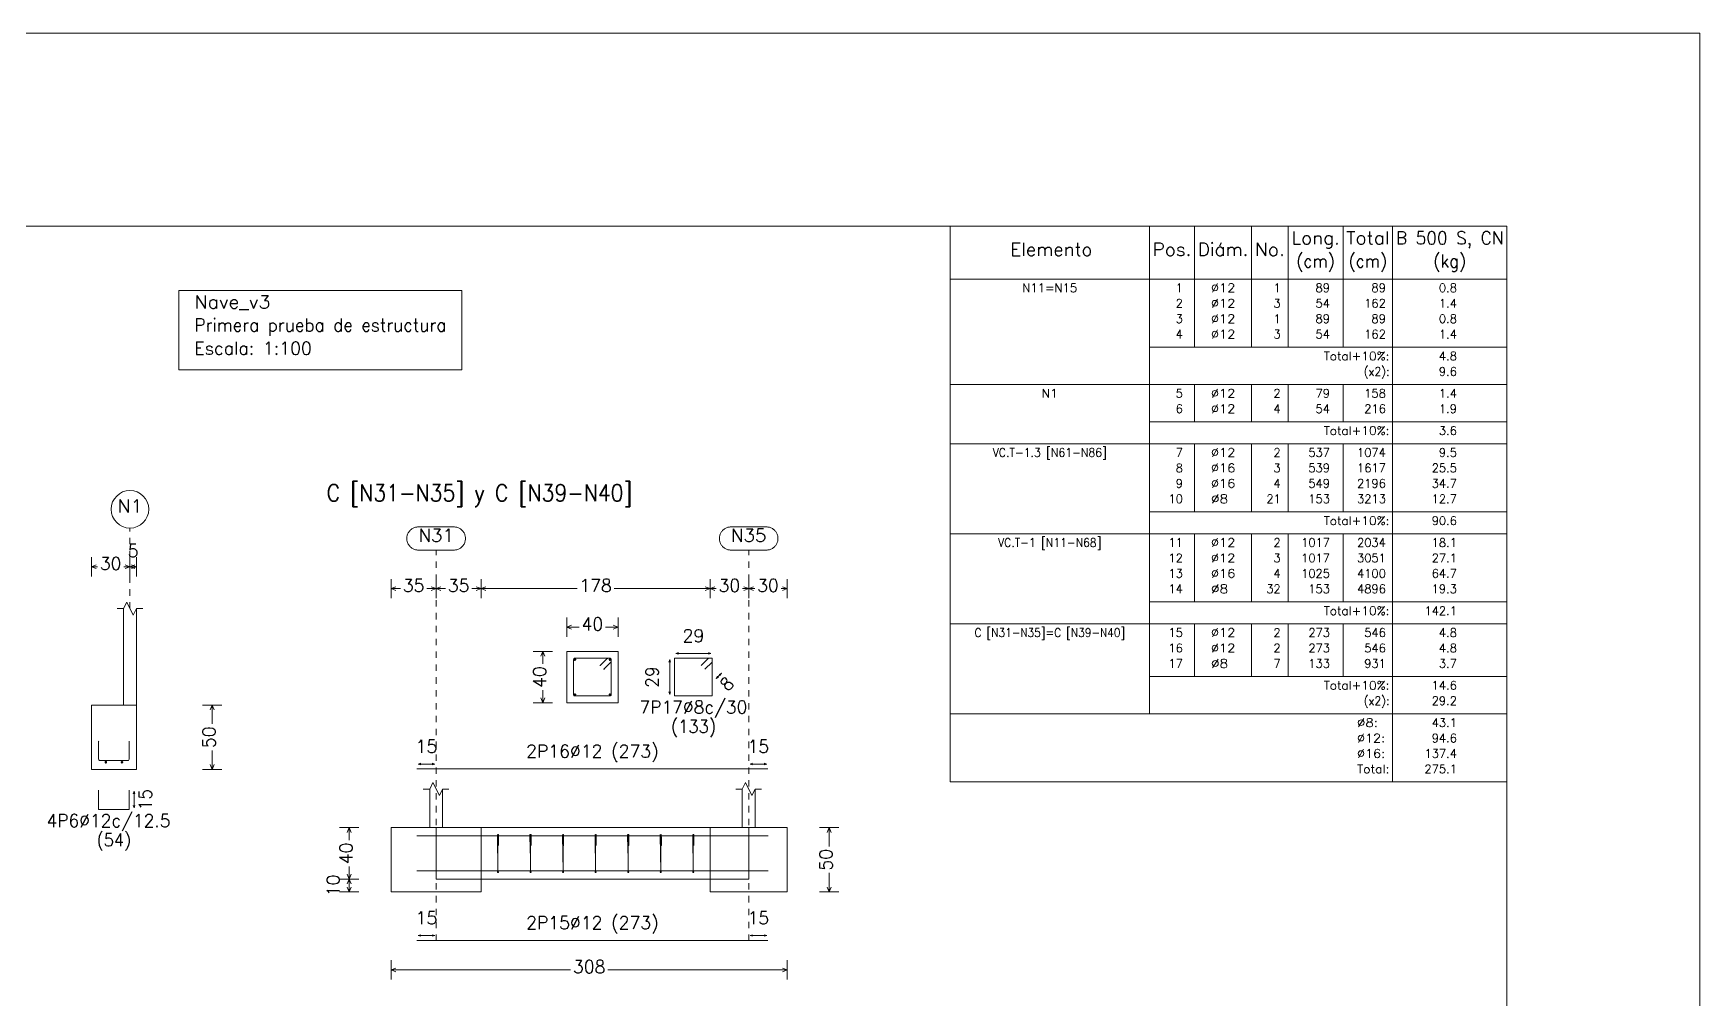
# Model space of a CAD drawing. Header units: millimetres. Extents: x -252 to 259, y -4 to 137.
# Drawn here: x -235.71 to -209.8, y 57.33 to 72.34 of the extents above; entities that cross this region are included whole.
import ezdxf
from ezdxf.enums import TextEntityAlignment as Align

# ---------------------------------------------------------------- set-up
doc = ezdxf.new("R2010")
doc.units = ezdxf.units.MM
doc.linetypes.add('CYPE_PUNTO', pattern=[0.075, 0, -0.075])
for name, color, linetype, lineweight in [('CIM_COTAS', 2, 'Continuous', 0), ('CIM_DIB_ARMADOS', 4, 'Continuous', 0), ('CIM_GEOMETRIA', 2, 'Continuous', 0), ('CIM_REFEREN', 2, 'Continuous', 0), ('CIM_TXT_ARMADOS', 3, 'Continuous', 0), ('RECUAD_LIMITES', 2, 'Continuous', 0), ('RECUAD_MARCO', 1, 'Continuous', 20), ('TABLAS', 1, 'Continuous', 0), ('TEXTO_TABLAS', 1, 'Continuous', 0)]:
    doc.layers.add(name, color=color, linetype=linetype, lineweight=lineweight)
doc.styles.add('CYPETXT', font='romans__.ttf', dxfattribs={"height": 0.2})

msp = doc.modelspace()

# ---------------------------------------------------------------- hatches: boundary and pattern name
at = {"layer": 'CIM_DIB_ARMADOS'}
h = msp.add_hatch(color=256, dxfattribs=at)
edge = h.paths.add_edge_path(flags=0)
edge.add_arc((-226.893, 62.512), 0.0016, 0, 360)
h = msp.add_hatch(color=256, dxfattribs=at)
edge = h.paths.add_edge_path(flags=0)
edge.add_arc((-226.835, 62.454), 0.0016, 0, 360)
h = msp.add_hatch(color=256, dxfattribs=at)
edge = h.paths.add_edge_path(flags=0)
edge.add_arc((-234.693, 61.334), 0.0016, 0, 360)
h = msp.add_hatch(color=256, dxfattribs=at)
edge = h.paths.add_edge_path(flags=0)
edge.add_arc((-234.217, 61.334), 0.0016, 0, 360)
h = msp.add_hatch(color=256, dxfattribs=at)
edge = h.paths.add_edge_path(flags=0)
edge.add_arc((-229.744, 59.865), 0.0016, 0, 360)
h = msp.add_hatch(color=256, dxfattribs=at)
edge = h.paths.add_edge_path(flags=0)
edge.add_arc((-224.284, 59.865), 0.0016, 0, 360)
h = msp.add_hatch(color=256, dxfattribs=at)
edge = h.paths.add_edge_path(flags=0)
edge.add_arc((-228.491, 59.772), 0.0016, 0, 360)
h = msp.add_hatch(color=256, dxfattribs=at)
edge = h.paths.add_edge_path(flags=0)
edge.add_arc((-228.474, 59.714), 0.0016, 0, 360)
h = msp.add_hatch(color=256, dxfattribs=at)
edge = h.paths.add_edge_path(flags=0)
edge.add_arc((-227.985, 59.772), 0.0016, 0, 360)
h = msp.add_hatch(color=256, dxfattribs=at)
edge = h.paths.add_edge_path(flags=0)
edge.add_arc((-227.967, 59.714), 0.0016, 0, 360)
h = msp.add_hatch(color=256, dxfattribs=at)
edge = h.paths.add_edge_path(flags=0)
edge.add_arc((-227.479, 59.772), 0.0016, 0, 360)
h = msp.add_hatch(color=256, dxfattribs=at)
edge = h.paths.add_edge_path(flags=0)
edge.add_arc((-227.461, 59.714), 0.0016, 0, 360)
h = msp.add_hatch(color=256, dxfattribs=at)
edge = h.paths.add_edge_path(flags=0)
edge.add_arc((-226.972, 59.772), 0.0016, 0, 360)
h = msp.add_hatch(color=256, dxfattribs=at)
edge = h.paths.add_edge_path(flags=0)
edge.add_arc((-226.955, 59.714), 0.0016, 0, 360)
h = msp.add_hatch(color=256, dxfattribs=at)
edge = h.paths.add_edge_path(flags=0)
edge.add_arc((-226.466, 59.772), 0.0016, 0, 360)
h = msp.add_hatch(color=256, dxfattribs=at)
edge = h.paths.add_edge_path(flags=0)
edge.add_arc((-226.449, 59.714), 0.0016, 0, 360)
h = msp.add_hatch(color=256, dxfattribs=at)
edge = h.paths.add_edge_path(flags=0)
edge.add_arc((-225.96, 59.772), 0.0016, 0, 360)
h = msp.add_hatch(color=256, dxfattribs=at)
edge = h.paths.add_edge_path(flags=0)
edge.add_arc((-225.942, 59.714), 0.0016, 0, 360)
h = msp.add_hatch(color=256, dxfattribs=at)
edge = h.paths.add_edge_path(flags=0)
edge.add_arc((-225.454, 59.772), 0.0016, 0, 360)
h = msp.add_hatch(color=256, dxfattribs=at)
edge = h.paths.add_edge_path(flags=0)
edge.add_arc((-225.436, 59.714), 0.0016, 0, 360)
h = msp.add_hatch(color=256, dxfattribs=at)
edge = h.paths.add_edge_path(flags=0)
edge.add_arc((-229.744, 59.321), 0.0016, 0, 360)
h = msp.add_hatch(color=256, dxfattribs=at)
edge = h.paths.add_edge_path(flags=0)
edge.add_arc((-224.284, 59.321), 0.0016, 0, 360)

# ---------------------------------------------------------------- linework, layer by layer
at = {"layer": 'CIM_COTAS', "linetype": 'CYPE_PUNTO'}
for p, q in [((-234.205, 63.398), (-234.205, 64.649)), ((-229.444, 58.23), (-229.444, 64.308)), ((-224.584, 58.23), (-224.584, 64.308))]:
    msp.add_line(p, q, dxfattribs=at)
at = {"layer": 'CIM_COTAS'}
for p, q in [((-234.805, 63.899), (-234.805, 64.199)), ((-234.805, 64.049), (-234.73, 64.079)), ((-234.805, 64.049), (-234.73, 64.019)), ((-234.805, 64.049), (-234.71, 64.049)), ((-234.299, 64.049), (-234.205, 64.049)), ((-234.205, 64.049), (-234.28, 64.079)), ((-234.205, 64.049), (-234.28, 64.019)), ((-234.205, 63.899), (-234.205, 64.199)), ((-234.205, 63.899), (-234.205, 64.199)), ((-234.205, 64.049), (-234.13, 64.079)), ((-234.205, 64.049), (-234.13, 64.019)), ((-234.205, 64.049), (-234.105, 64.049)), ((-234.105, 64.049), (-234.18, 64.079)), ((-234.105, 64.049), (-234.18, 64.019)), ((-234.105, 63.899), (-234.105, 64.199)), ((-230.144, 63.558), (-230.144, 63.858)), ((-229.444, 63.558), (-229.444, 63.858)), ((-229.444, 63.558), (-229.444, 63.858)), ((-228.744, 63.558), (-228.744, 63.858)), ((-228.744, 63.558), (-228.744, 63.858)), ((-225.184, 63.558), (-225.184, 63.858)), ((-225.184, 63.558), (-225.184, 63.858)), ((-224.584, 63.558), (-224.584, 63.858)), ((-224.584, 63.558), (-224.584, 63.858)), ((-223.984, 63.558), (-223.984, 63.858)), ((-230.144, 63.708), (-230.069, 63.738)), ((-230.144, 63.708), (-230.069, 63.678)), ((-230.144, 63.708), (-229.999, 63.708)), ((-229.588, 63.708), (-229.444, 63.708)), ((-229.444, 63.708), (-229.519, 63.738)), ((-229.444, 63.708), (-229.519, 63.678)), ((-229.444, 63.708), (-229.369, 63.738)), ((-229.444, 63.708), (-229.369, 63.678)), ((-229.444, 63.708), (-229.299, 63.708)), ((-228.888, 63.708), (-228.744, 63.708)), ((-228.744, 63.708), (-228.819, 63.738)), ((-228.744, 63.708), (-228.819, 63.678)), ((-228.744, 63.708), (-228.669, 63.738)), ((-228.744, 63.708), (-228.669, 63.678)), ((-228.744, 63.708), (-227.253, 63.708)), ((-226.674, 63.708), (-225.184, 63.708)), ((-225.184, 63.708), (-225.259, 63.738)), ((-225.184, 63.708), (-225.259, 63.678)), ((-225.184, 63.708), (-225.109, 63.738)), ((-225.184, 63.708), (-225.109, 63.678)), ((-225.184, 63.708), (-225.089, 63.708)), ((-224.678, 63.708), (-224.584, 63.708)), ((-224.584, 63.708), (-224.659, 63.738)), ((-224.584, 63.708), (-224.659, 63.678)), ((-224.584, 63.708), (-224.509, 63.738)), ((-224.584, 63.708), (-224.509, 63.678)), ((-224.584, 63.708), (-224.489, 63.708)), ((-224.078, 63.708), (-223.984, 63.708)), ((-223.984, 63.708), (-224.059, 63.738)), ((-223.984, 63.708), (-224.059, 63.678)), ((-227.414, 62.958), (-227.414, 63.258)), ((-226.614, 62.958), (-226.614, 63.258)), ((-227.414, 63.108), (-227.339, 63.138)), ((-227.414, 63.108), (-227.339, 63.078)), ((-227.414, 63.108), (-227.219, 63.108)), ((-226.808, 63.108), (-226.614, 63.108)), ((-226.614, 63.108), (-226.689, 63.138)), ((-226.614, 63.108), (-226.689, 63.078)), ((-227.935, 62.733), (-227.635, 62.733)), ((-227.785, 62.733), (-227.815, 62.658)), ((-227.785, 62.733), (-227.755, 62.658)), ((-227.785, 62.539), (-227.785, 62.733)), ((-227.935, 61.933), (-227.635, 61.933)), ((-227.785, 61.933), (-227.815, 62.008)), ((-227.785, 61.933), (-227.785, 62.128)), ((-227.785, 61.933), (-227.755, 62.008)), ((-233.076, 61.898), (-232.776, 61.898)), ((-232.926, 61.898), (-232.956, 61.823)), ((-232.926, 61.898), (-232.896, 61.823)), ((-232.926, 61.604), (-232.926, 61.898)), ((-232.926, 60.898), (-232.926, 61.193)), ((-233.076, 60.898), (-232.776, 60.898)), ((-232.926, 60.898), (-232.956, 60.973)), ((-232.926, 60.898), (-232.896, 60.973)), ((-230.945, 59.993), (-230.645, 59.993)), ((-230.795, 59.993), (-230.825, 59.918)), ((-230.795, 59.993), (-230.765, 59.918)), ((-230.795, 59.799), (-230.795, 59.993)), ((-223.483, 59.993), (-223.183, 59.993)), ((-223.333, 59.993), (-223.363, 59.918)), ((-223.333, 59.993), (-223.303, 59.918)), ((-223.333, 59.699), (-223.333, 59.993)), ((-230.795, 59.193), (-230.795, 59.388)), ((-230.945, 59.193), (-230.645, 59.193)), ((-230.945, 59.193), (-230.645, 59.193)), ((-230.795, 59.193), (-230.825, 59.268)), ((-230.795, 59.193), (-230.825, 59.118)), ((-230.795, 59.193), (-230.765, 59.268)), ((-230.795, 59.193), (-230.765, 59.118)), ((-230.795, 58.993), (-230.795, 59.193)), ((-223.333, 58.993), (-223.333, 59.288)), ((-230.945, 58.993), (-230.645, 58.993)), ((-230.795, 58.993), (-230.825, 59.068)), ((-230.795, 58.993), (-230.765, 59.068)), ((-223.483, 58.993), (-223.183, 58.993)), ((-223.333, 58.993), (-223.363, 59.068)), ((-223.333, 58.993), (-223.303, 59.068)), ((-230.144, 57.63), (-230.144, 57.93)), ((-230.144, 57.78), (-230.069, 57.81)), ((-223.984, 57.78), (-224.059, 57.81)), ((-223.984, 57.63), (-223.984, 57.93)), ((-230.144, 57.78), (-230.069, 57.75)), ((-230.144, 57.78), (-227.353, 57.78)), ((-226.774, 57.78), (-223.984, 57.78)), ((-223.984, 57.78), (-224.059, 57.75))]:
    msp.add_line(p, q, dxfattribs=at)
for points in [[(-229.168, 64.668), (-229.156, 64.667), (-229.144, 64.666), (-229.132, 64.664), (-229.12, 64.662), (-229.109, 64.658), (-229.097, 64.654), (-229.086, 64.649), (-229.076, 64.643), (-229.066, 64.636), (-229.056, 64.629), (-229.047, 64.621), (-229.038, 64.613), (-229.03, 64.604), (-229.023, 64.595), (-229.016, 64.585), (-229.01, 64.574), (-229.004, 64.564), (-229, 64.553), (-228.996, 64.541), (-228.993, 64.53), (-228.99, 64.518), (-228.989, 64.506), (-228.988, 64.494), (-228.988, 64.482), (-228.989, 64.47), (-228.99, 64.458), (-228.993, 64.446), (-228.996, 64.435), (-229, 64.423), (-229.004, 64.412), (-229.01, 64.401), (-229.016, 64.391), (-229.023, 64.381), (-229.03, 64.372), (-229.038, 64.363), (-229.047, 64.354), (-229.056, 64.347), (-229.066, 64.339), (-229.076, 64.333), (-229.086, 64.327), (-229.097, 64.322), (-229.109, 64.318), (-229.12, 64.314), (-229.132, 64.312), (-229.144, 64.31), (-229.156, 64.308), (-229.168, 64.308), (-229.72, 64.308), (-229.732, 64.308), (-229.744, 64.31), (-229.755, 64.312), (-229.767, 64.314), (-229.779, 64.318), (-229.79, 64.322), (-229.801, 64.327), (-229.811, 64.333), (-229.821, 64.339), (-229.831, 64.347), (-229.84, 64.354), (-229.849, 64.363), (-229.857, 64.372), (-229.865, 64.381), (-229.871, 64.391), (-229.877, 64.401), (-229.883, 64.412), (-229.888, 64.423), (-229.892, 64.435), (-229.895, 64.446), (-229.897, 64.458), (-229.899, 64.47), (-229.9, 64.482), (-229.9, 64.494), (-229.899, 64.506), (-229.897, 64.518), (-229.895, 64.53), (-229.892, 64.541), (-229.888, 64.553), (-229.883, 64.564), (-229.877, 64.574), (-229.871, 64.585), (-229.865, 64.595), (-229.857, 64.604), (-229.849, 64.613), (-229.84, 64.621), (-229.831, 64.629), (-229.821, 64.636), (-229.811, 64.643), (-229.801, 64.649), (-229.79, 64.654), (-229.779, 64.658), (-229.767, 64.662), (-229.755, 64.664), (-229.744, 64.666), (-229.732, 64.667), (-229.72, 64.668), (-229.168, 64.668)], [(-224.308, 64.668), (-224.296, 64.667), (-224.284, 64.666), (-224.272, 64.664), (-224.26, 64.662), (-224.249, 64.658), (-224.237, 64.654), (-224.226, 64.649), (-224.216, 64.643), (-224.206, 64.636), (-224.196, 64.629), (-224.187, 64.621), (-224.178, 64.613), (-224.17, 64.604), (-224.163, 64.595), (-224.156, 64.585), (-224.15, 64.574), (-224.144, 64.564), (-224.14, 64.553), (-224.136, 64.541), (-224.133, 64.53), (-224.13, 64.518), (-224.129, 64.506), (-224.128, 64.494), (-224.128, 64.482), (-224.129, 64.47), (-224.13, 64.458), (-224.133, 64.446), (-224.136, 64.435), (-224.14, 64.423), (-224.144, 64.412), (-224.15, 64.401), (-224.156, 64.391), (-224.163, 64.381), (-224.17, 64.372), (-224.178, 64.363), (-224.187, 64.354), (-224.196, 64.347), (-224.206, 64.339), (-224.216, 64.333), (-224.226, 64.327), (-224.237, 64.322), (-224.249, 64.318), (-224.26, 64.314), (-224.272, 64.312), (-224.284, 64.31), (-224.296, 64.308), (-224.308, 64.308), (-224.86, 64.308), (-224.872, 64.308), (-224.884, 64.31), (-224.895, 64.312), (-224.907, 64.314), (-224.919, 64.318), (-224.93, 64.322), (-224.941, 64.327), (-224.951, 64.333), (-224.961, 64.339), (-224.971, 64.347), (-224.98, 64.354), (-224.989, 64.363), (-224.997, 64.372), (-225.005, 64.381), (-225.011, 64.391), (-225.017, 64.401), (-225.023, 64.412), (-225.028, 64.423), (-225.032, 64.435), (-225.035, 64.446), (-225.037, 64.458), (-225.039, 64.47), (-225.04, 64.482), (-225.04, 64.494), (-225.039, 64.506), (-225.037, 64.518), (-225.035, 64.53), (-225.032, 64.541), (-225.028, 64.553), (-225.023, 64.564), (-225.017, 64.574), (-225.011, 64.585), (-225.005, 64.595), (-224.997, 64.604), (-224.989, 64.613), (-224.98, 64.621), (-224.971, 64.629), (-224.961, 64.636), (-224.951, 64.643), (-224.941, 64.649), (-224.93, 64.654), (-224.919, 64.658), (-224.907, 64.662), (-224.895, 64.664), (-224.884, 64.666), (-224.872, 64.667), (-224.86, 64.668), (-224.308, 64.668)]]:
    msp.add_lwpolyline(points, close=True, dxfattribs=at)
msp.add_circle((-234.205, 64.942), 0.292, dxfattribs=at)
at = {"layer": 'CIM_DIB_ARMADOS'}
for p, q in [((-227.304, 62.605), (-227.268, 62.605)), ((-227.286, 62.587), (-227.286, 62.623)), ((-226.76, 62.605), (-226.724, 62.605)), ((-226.742, 62.587), (-226.742, 62.623)), ((-227.304, 62.061), (-227.268, 62.061)), ((-227.286, 62.043), (-227.286, 62.079)), ((-226.76, 62.061), (-226.724, 62.061)), ((-226.742, 62.043), (-226.742, 62.079)), ((-234.598, 61.01), (-234.562, 61.01)), ((-234.58, 60.992), (-234.58, 61.028)), ((-234.348, 61.01), (-234.312, 61.01)), ((-234.33, 60.992), (-234.33, 61.028))]:
    msp.add_line(p, q, dxfattribs=at)
for points in [[(-226.835, 62.454), (-226.726, 62.563), (-226.723, 62.568), (-226.722, 62.574), (-226.722, 62.609), (-226.724, 62.617), (-226.73, 62.623), (-226.738, 62.625), (-227.29, 62.625), (-227.298, 62.623), (-227.303, 62.617), (-227.306, 62.609), (-227.306, 62.057), (-227.303, 62.049), (-227.298, 62.044), (-227.29, 62.041), (-226.738, 62.041), (-226.73, 62.044), (-226.724, 62.049), (-226.722, 62.057), (-226.722, 62.609), (-226.724, 62.617), (-226.73, 62.623), (-226.738, 62.625), (-226.773, 62.625), (-226.779, 62.624), (-226.784, 62.621), (-226.893, 62.512)], [(-225.264, 62.454), (-225.151, 62.567), (-225.151, 62.625), (-225.735, 62.625), (-225.735, 62.041), (-225.151, 62.041), (-225.151, 62.625), (-225.209, 62.625), (-225.322, 62.512)], [(-234.217, 61.334), (-234.217, 61.058), (-234.22, 61.046), (-234.229, 61.038), (-234.241, 61.034), (-234.669, 61.034), (-234.681, 61.038), (-234.689, 61.046), (-234.693, 61.058), (-234.693, 61.334)], [(-229.744, 60.906), (-229.444, 60.906), (-224.584, 60.906), (-224.284, 60.906)], [(-234.217, 60.577), (-234.217, 60.277), (-234.693, 60.277), (-234.693, 60.577)], [(-229.744, 59.865), (-229.444, 59.865), (-224.584, 59.865), (-224.284, 59.865)], [(-228.474, 59.714), (-228.474, 59.823), (-228.474, 59.828), (-228.474, 59.834), (-228.474, 59.869), (-228.474, 59.877), (-228.475, 59.883), (-228.475, 59.885), (-228.482, 59.885), (-228.482, 59.883), (-228.482, 59.877), (-228.482, 59.869), (-228.482, 59.317), (-228.482, 59.309), (-228.482, 59.304), (-228.482, 59.301), (-228.483, 59.304), (-228.483, 59.309), (-228.483, 59.317), (-228.49, 59.869), (-228.49, 59.877), (-228.491, 59.883), (-228.491, 59.885), (-228.491, 59.885), (-228.491, 59.884), (-228.491, 59.881), (-228.491, 59.772)], [(-227.967, 59.714), (-227.967, 59.823), (-227.967, 59.828), (-227.967, 59.834), (-227.968, 59.869), (-227.968, 59.877), (-227.968, 59.883), (-227.968, 59.885), (-227.976, 59.885), (-227.976, 59.883), (-227.976, 59.877), (-227.976, 59.869), (-227.976, 59.317), (-227.976, 59.309), (-227.976, 59.304), (-227.976, 59.301), (-227.976, 59.304), (-227.976, 59.309), (-227.976, 59.317), (-227.984, 59.869), (-227.984, 59.877), (-227.984, 59.883), (-227.984, 59.885), (-227.985, 59.885), (-227.985, 59.884), (-227.985, 59.881), (-227.985, 59.772)], [(-227.461, 59.714), (-227.461, 59.823), (-227.461, 59.828), (-227.461, 59.834), (-227.462, 59.869), (-227.462, 59.877), (-227.462, 59.883), (-227.462, 59.885), (-227.47, 59.885), (-227.47, 59.883), (-227.47, 59.877), (-227.47, 59.869), (-227.47, 59.317), (-227.47, 59.309), (-227.47, 59.304), (-227.47, 59.301), (-227.47, 59.304), (-227.47, 59.309), (-227.47, 59.317), (-227.478, 59.869), (-227.478, 59.877), (-227.478, 59.883), (-227.478, 59.885), (-227.479, 59.885), (-227.479, 59.884), (-227.479, 59.881), (-227.479, 59.772)], [(-226.955, 59.714), (-226.955, 59.823), (-226.955, 59.828), (-226.955, 59.834), (-226.955, 59.869), (-226.956, 59.877), (-226.956, 59.883), (-226.956, 59.885), (-226.963, 59.885), (-226.964, 59.883), (-226.964, 59.877), (-226.964, 59.869), (-226.964, 59.317), (-226.964, 59.309), (-226.964, 59.304), (-226.964, 59.301), (-226.964, 59.304), (-226.964, 59.309), (-226.964, 59.317), (-226.971, 59.869), (-226.972, 59.877), (-226.972, 59.883), (-226.972, 59.885), (-226.972, 59.885), (-226.972, 59.884), (-226.972, 59.881), (-226.972, 59.772)], [(-226.449, 59.714), (-226.449, 59.823), (-226.449, 59.828), (-226.449, 59.834), (-226.449, 59.869), (-226.449, 59.877), (-226.449, 59.883), (-226.45, 59.885), (-226.457, 59.885), (-226.457, 59.883), (-226.457, 59.877), (-226.457, 59.869), (-226.457, 59.317), (-226.457, 59.309), (-226.457, 59.304), (-226.457, 59.301), (-226.457, 59.304), (-226.457, 59.309), (-226.458, 59.317), (-226.465, 59.869), (-226.465, 59.877), (-226.465, 59.883), (-226.466, 59.885), (-226.466, 59.885), (-226.466, 59.884), (-226.466, 59.881), (-226.466, 59.772)], [(-225.942, 59.714), (-225.942, 59.823), (-225.942, 59.828), (-225.942, 59.834), (-225.943, 59.869), (-225.943, 59.877), (-225.943, 59.883), (-225.943, 59.885), (-225.951, 59.885), (-225.951, 59.883), (-225.951, 59.877), (-225.951, 59.869), (-225.951, 59.317), (-225.951, 59.309), (-225.951, 59.304), (-225.951, 59.301), (-225.951, 59.304), (-225.951, 59.309), (-225.951, 59.317), (-225.959, 59.869), (-225.959, 59.877), (-225.959, 59.883), (-225.959, 59.885), (-225.96, 59.885), (-225.96, 59.884), (-225.96, 59.881), (-225.96, 59.772)], [(-225.436, 59.714), (-225.436, 59.823), (-225.436, 59.828), (-225.436, 59.834), (-225.437, 59.869), (-225.437, 59.877), (-225.437, 59.883), (-225.437, 59.885), (-225.445, 59.885), (-225.445, 59.883), (-225.445, 59.877), (-225.445, 59.869), (-225.445, 59.317), (-225.445, 59.309), (-225.445, 59.304), (-225.445, 59.301), (-225.445, 59.304), (-225.445, 59.309), (-225.445, 59.317), (-225.453, 59.869), (-225.453, 59.877), (-225.453, 59.883), (-225.453, 59.885), (-225.453, 59.885), (-225.454, 59.884), (-225.454, 59.881), (-225.454, 59.772)], [(-229.744, 59.321), (-229.444, 59.321), (-224.584, 59.321), (-224.284, 59.321)], [(-229.744, 58.24), (-229.444, 58.24), (-224.584, 58.24), (-224.284, 58.24)]]:
    msp.add_lwpolyline(points, dxfattribs=at)
for centre, radius in [((-227.286, 62.605), 0.012), ((-226.893, 62.512), 0.0016), ((-226.835, 62.454), 0.0016), ((-226.742, 62.605), 0.012), ((-227.286, 62.061), 0.012), ((-226.742, 62.061), 0.012), ((-234.693, 61.334), 0.0016), ((-234.217, 61.334), 0.0016), ((-234.58, 61.01), 0.012), ((-234.33, 61.01), 0.012), ((-229.744, 59.865), 0.0016), ((-224.284, 59.865), 0.0016), ((-228.491, 59.772), 0.0016), ((-228.474, 59.714), 0.0016), ((-227.985, 59.772), 0.0016), ((-227.967, 59.714), 0.0016), ((-227.479, 59.772), 0.0016), ((-227.461, 59.714), 0.0016), ((-226.972, 59.772), 0.0016), ((-226.955, 59.714), 0.0016), ((-226.466, 59.772), 0.0016), ((-226.449, 59.714), 0.0016), ((-225.96, 59.772), 0.0016), ((-225.942, 59.714), 0.0016), ((-225.454, 59.772), 0.0016), ((-225.436, 59.714), 0.0016), ((-229.744, 59.321), 0.0016), ((-228.482, 59.301), 0.008), ((-227.976, 59.301), 0.008), ((-227.47, 59.301), 0.008), ((-226.964, 59.301), 0.008), ((-226.457, 59.301), 0.008), ((-225.951, 59.301), 0.008), ((-225.445, 59.301), 0.008), ((-224.284, 59.321), 0.0016)]:
    msp.add_circle(centre, radius, dxfattribs=at)
at = {"layer": 'CIM_GEOMETRIA'}
for p, q in [((-234.105, 61.898), (-234.105, 63.398)), ((-234.805, 61.898), (-234.105, 61.898)), ((-234.805, 60.898), (-234.805, 61.898)), ((-234.105, 61.898), (-234.305, 61.898)), ((-234.105, 60.898), (-234.105, 61.898)), ((-234.105, 60.898), (-234.805, 60.898)), ((-229.544, 60.593), (-229.544, 59.993)), ((-229.344, 59.993), (-229.344, 60.593)), ((-224.684, 60.593), (-224.684, 59.993)), ((-224.484, 59.993), (-224.484, 60.593)), ((-230.144, 59.993), (-228.744, 59.993)), ((-230.144, 59.993), (-230.144, 58.993)), ((-229.344, 59.993), (-229.544, 59.993)), ((-229.444, 59.193), (-229.444, 59.993)), ((-224.584, 59.993), (-229.444, 59.993)), ((-228.744, 58.993), (-228.744, 59.993)), ((-225.184, 59.993), (-223.984, 59.993)), ((-225.184, 59.993), (-225.184, 58.993)), ((-224.484, 59.993), (-224.684, 59.993)), ((-224.584, 59.993), (-224.584, 59.193)), ((-223.984, 58.993), (-223.984, 59.993)), ((-229.444, 59.193), (-224.584, 59.193)), ((-228.744, 58.993), (-230.144, 58.993)), ((-223.984, 58.993), (-225.184, 58.993))]:
    msp.add_line(p, q, dxfattribs=at)
for points in [[(-234.405, 63.398), (-234.305, 63.398), (-234.255, 63.498), (-234.155, 63.298), (-234.105, 63.398), (-234.005, 63.398)], [(-234.105, 61.898), (-234.125, 61.898), (-234.285, 61.898), (-234.305, 61.898), (-234.305, 63.398)], [(-229.644, 60.593), (-229.544, 60.593), (-229.494, 60.693), (-229.394, 60.493), (-229.344, 60.593), (-229.244, 60.593)], [(-224.784, 60.593), (-224.684, 60.593), (-224.634, 60.693), (-224.534, 60.493), (-224.484, 60.593), (-224.384, 60.593)]]:
    msp.add_lwpolyline(points, dxfattribs=at)
msp.add_lwpolyline([(-227.414, 62.733), (-227.414, 61.933), (-226.614, 61.933), (-226.614, 62.733), (-227.414, 62.733)], close=True, dxfattribs=at)
at = {"layer": 'CIM_TXT_ARMADOS'}
for p, q in [((-225.675, 62.713), (-225.715, 62.7)), ((-225.211, 62.713), (-225.171, 62.7)), ((-225.823, 62.565), (-225.81, 62.605)), ((-225.798, 62.565), (-225.81, 62.605)), ((-225.81, 62.605), (-225.81, 62.062)), ((-225.675, 62.688), (-225.715, 62.7)), ((-225.171, 62.7), (-225.715, 62.7)), ((-225.211, 62.688), (-225.171, 62.7)), ((-225.091, 62.309), (-225.006, 62.394)), ((-225.071, 62.347), (-225.091, 62.309)), ((-225.054, 62.329), (-225.091, 62.309)), ((-225.043, 62.375), (-225.006, 62.394)), ((-225.026, 62.357), (-225.006, 62.394)), ((-225.823, 62.102), (-225.81, 62.062)), ((-225.798, 62.102), (-225.81, 62.062)), ((-229.683, 60.994), (-229.723, 60.981)), ((-229.683, 60.969), (-229.723, 60.981)), ((-229.723, 60.981), (-229.464, 60.981)), ((-229.504, 60.994), (-229.464, 60.981)), ((-229.504, 60.969), (-229.464, 60.981)), ((-224.523, 60.994), (-224.563, 60.981)), ((-224.523, 60.969), (-224.563, 60.981)), ((-224.563, 60.981), (-224.304, 60.981)), ((-224.344, 60.994), (-224.304, 60.981)), ((-224.344, 60.969), (-224.304, 60.981)), ((-234.154, 60.517), (-234.142, 60.557)), ((-234.129, 60.517), (-234.142, 60.557)), ((-234.142, 60.557), (-234.142, 60.298)), ((-234.154, 60.338), (-234.142, 60.298)), ((-234.129, 60.338), (-234.142, 60.298)), ((-229.683, 58.328), (-229.723, 58.315)), ((-229.683, 58.303), (-229.723, 58.315)), ((-229.723, 58.315), (-229.464, 58.315)), ((-229.504, 58.328), (-229.464, 58.315)), ((-229.504, 58.303), (-229.464, 58.315)), ((-224.523, 58.328), (-224.563, 58.315)), ((-224.523, 58.303), (-224.563, 58.315)), ((-224.563, 58.315), (-224.304, 58.315)), ((-224.344, 58.328), (-224.304, 58.315)), ((-224.344, 58.303), (-224.304, 58.315))]:
    msp.add_line(p, q, dxfattribs=at)
at = {"layer": 'RECUAD_LIMITES'}
msp.add_lwpolyline([(-251.796, 42.642), (-209.796, 42.642), (-209.796, 72.342), (-251.796, 72.342), (-251.796, 42.642)], close=True, dxfattribs=at)
at = {"layer": 'RECUAD_MARCO'}
msp.add_lwpolyline([(-248.796, 45.642), (-212.796, 45.642), (-212.796, 69.342), (-248.796, 69.342), (-248.796, 45.642)], close=True, dxfattribs=at)
at = {"layer": 'TABLAS'}
for p, q in [((-221.452, 68.472), (-221.452, 69.342)), ((-221.452, 69.342), (-212.796, 69.342)), ((-218.352, 68.472), (-218.352, 69.342)), ((-217.649, 68.472), (-217.649, 69.342)), ((-216.763, 68.472), (-216.763, 69.342)), ((-216.195, 68.472), (-216.195, 69.342)), ((-215.342, 68.472), (-215.342, 69.342)), ((-214.57, 68.472), (-214.57, 69.342)), ((-212.796, 68.472), (-212.796, 69.342)), ((-221.452, 68.522), (-212.796, 68.522)), ((-221.452, 66.932), (-221.452, 68.472)), ((-218.352, 66.932), (-218.352, 68.472)), ((-217.649, 67.462), (-217.649, 68.472)), ((-216.763, 67.462), (-216.763, 68.472)), ((-216.195, 67.462), (-216.195, 68.472)), ((-215.342, 67.462), (-215.342, 68.472)), ((-214.57, 66.932), (-214.57, 68.472)), ((-212.796, 66.932), (-212.796, 68.472)), ((-218.352, 67.462), (-212.796, 67.462)), ((-221.452, 66.832), (-221.452, 66.932)), ((-221.452, 66.882), (-212.796, 66.882)), ((-218.352, 66.832), (-218.352, 66.932)), ((-217.649, 66.832), (-217.649, 66.882)), ((-216.763, 66.832), (-216.763, 66.882)), ((-216.195, 66.832), (-216.195, 66.882)), ((-215.342, 66.832), (-215.342, 66.882)), ((-214.57, 66.832), (-214.57, 66.932)), ((-212.796, 66.832), (-212.796, 66.932)), ((-221.452, 66.012), (-221.452, 66.832)), ((-218.352, 66.012), (-218.352, 66.832)), ((-217.649, 66.302), (-217.649, 66.832)), ((-216.763, 66.302), (-216.763, 66.832)), ((-216.195, 66.302), (-216.195, 66.832)), ((-215.342, 66.302), (-215.342, 66.832)), ((-214.57, 66.012), (-214.57, 66.832)), ((-212.796, 66.012), (-212.796, 66.832)), ((-218.352, 66.302), (-212.796, 66.302)), ((-221.452, 65.912), (-221.452, 66.012)), ((-221.452, 65.962), (-212.796, 65.962)), ((-221.452, 64.612), (-221.452, 65.912)), ((-218.352, 65.912), (-218.352, 66.012)), ((-218.352, 64.612), (-218.352, 65.912)), ((-217.649, 65.912), (-217.649, 65.962)), ((-217.649, 64.902), (-217.649, 65.912)), ((-216.763, 65.912), (-216.763, 65.962)), ((-216.763, 64.902), (-216.763, 65.912)), ((-216.195, 65.912), (-216.195, 65.962)), ((-216.195, 64.902), (-216.195, 65.912)), ((-215.342, 65.912), (-215.342, 65.962)), ((-215.342, 64.902), (-215.342, 65.912)), ((-214.57, 65.912), (-214.57, 66.012)), ((-214.57, 64.612), (-214.57, 65.912)), ((-212.796, 65.912), (-212.796, 66.012)), ((-212.796, 64.612), (-212.796, 65.912)), ((-218.352, 64.902), (-212.796, 64.902)), ((-221.452, 64.512), (-221.452, 64.612)), ((-221.452, 64.562), (-212.796, 64.562)), ((-218.352, 64.512), (-218.352, 64.612)), ((-217.649, 64.512), (-217.649, 64.562)), ((-216.763, 64.512), (-216.763, 64.562)), ((-216.195, 64.512), (-216.195, 64.562)), ((-215.342, 64.512), (-215.342, 64.562)), ((-214.57, 64.512), (-214.57, 64.612)), ((-212.796, 64.512), (-212.796, 64.612)), ((-221.452, 63.212), (-221.452, 64.512)), ((-218.352, 63.212), (-218.352, 64.512)), ((-217.649, 63.502), (-217.649, 64.512)), ((-216.763, 63.502), (-216.763, 64.512)), ((-216.195, 63.502), (-216.195, 64.512)), ((-215.342, 63.502), (-215.342, 64.512)), ((-214.57, 63.212), (-214.57, 64.512)), ((-212.796, 63.212), (-212.796, 64.512)), ((-218.352, 63.502), (-212.796, 63.502)), ((-221.452, 63.112), (-221.452, 63.212)), ((-221.452, 63.162), (-212.796, 63.162)), ((-221.452, 61.812), (-221.452, 63.112)), ((-218.352, 63.112), (-218.352, 63.212)), ((-218.352, 61.812), (-218.352, 63.112)), ((-217.649, 63.112), (-217.649, 63.162)), ((-217.649, 62.342), (-217.649, 63.112)), ((-216.763, 63.112), (-216.763, 63.162)), ((-216.763, 62.342), (-216.763, 63.112)), ((-216.195, 63.112), (-216.195, 63.162)), ((-216.195, 62.342), (-216.195, 63.112)), ((-215.342, 63.112), (-215.342, 63.162)), ((-215.342, 62.342), (-215.342, 63.112)), ((-214.57, 63.112), (-214.57, 63.212)), ((-214.57, 61.812), (-214.57, 63.112)), ((-212.796, 63.112), (-212.796, 63.212)), ((-212.796, 61.812), (-212.796, 63.112)), ((-218.352, 62.342), (-212.796, 62.342)), ((-221.452, 61.712), (-221.452, 61.812)), ((-221.452, 61.762), (-212.796, 61.762)), ((-221.452, 61.472), (-221.452, 61.712)), ((-218.352, 61.762), (-218.352, 61.812)), ((-214.57, 61.712), (-214.57, 61.812)), ((-214.57, 61.472), (-214.57, 61.712)), ((-212.796, 61.712), (-212.796, 61.812)), ((-212.796, 61.472), (-212.796, 61.712)), ((-221.452, 61.232), (-221.452, 61.472)), ((-214.57, 61.232), (-214.57, 61.472)), ((-212.796, 61.232), (-212.796, 61.472)), ((-221.452, 60.992), (-221.452, 61.232)), ((-214.57, 60.992), (-214.57, 61.232)), ((-212.796, 60.992), (-212.796, 61.232)), ((-221.452, 60.702), (-221.452, 60.992)), ((-214.57, 60.702), (-214.57, 60.992)), ((-212.796, 60.702), (-212.796, 60.992)), ((-221.452, 60.702), (-212.796, 60.702))]:
    msp.add_line(p, q, dxfattribs=at)
msp.add_lwpolyline([(-233.443, 67.111), (-229.045, 67.111), (-229.045, 68.341), (-233.443, 68.341), (-233.443, 67.111)], close=True, dxfattribs=at)

# ---------------------------------------------------------------- texts
at = {"layer": 'CIM_COTAS', "style": 'CYPETXT'}
for s, width, p, p2 in [('N1', 0.950013, (-234.397, 64.892), (-234.013, 64.892)), ('N31', 0.924861, (-229.72, 64.438), (-229.168, 64.438)), ('N35', 0.924861, (-224.86, 64.438), (-224.308, 64.438)), ('5', 0.872087, (-234.239, 64.199), (-234.071, 64.199)), ('30', 0.872087, (-234.673, 63.999), (-234.337, 63.999)), ('35', 0.872087, (-229.962, 63.658), (-229.626, 63.658)), ('35', 0.872087, (-229.262, 63.658), (-228.926, 63.658)), ('178', 0.872087, (-227.216, 63.658), (-226.712, 63.658)), ('30', 0.872087, (-225.052, 63.658), (-224.716, 63.658)), ('30', 0.872087, (-224.452, 63.658), (-224.116, 63.658)), ('40', 0.872087, (-227.182, 63.058), (-226.846, 63.058)), ('308', 0.872087, (-227.316, 57.73), (-226.812, 57.73))]:
    msp.add_text(s, height=0.2, dxfattribs=dict(at, width=width)).set_placement(p, p2, align=Align.FIT)
at = {"layer": 'CIM_COTAS', "style": 'CYPETXT', "width": 0.872087}
for s, p, p2 in [('40', (-227.735, 62.165), (-227.735, 62.501)), ('50', (-232.876, 61.23), (-232.876, 61.566)), ('40', (-230.745, 59.425), (-230.745, 59.761)), ('50', (-223.283, 59.325), (-223.283, 59.661)), ('10', (-230.945, 58.925), (-230.945, 59.261))]:
    msp.add_text(s, height=0.2, rotation=90, dxfattribs=at).set_placement(p, p2, align=Align.FIT)
at = {"layer": 'CIM_REFEREN', "style": 'CYPETXT', "width": 0.762167}
msp.add_text('C [N31-N35] y C [N39-N40]', height=0.26, dxfattribs=at).set_placement((-231.145, 65.068), (-226.391, 65.068), align=Align.FIT)
at = {"layer": 'CIM_TXT_ARMADOS', "style": 'CYPETXT'}
for s, width, p, p2 in [('29', 0.872087, (-225.611, 62.875), (-225.275, 62.875)), ('7P17%%c8c/30', 0.870411, (-226.282, 61.766), (-224.605, 61.766)), ('(133)', 0.825691, (-225.794, 61.466), (-225.092, 61.466)), ('15', 0.872087, (-229.762, 61.156), (-229.426, 61.156)), ('2P16%%c12 (273)', 0.858421, (-228.044, 61.081), (-225.983, 61.081)), ('15', 0.872087, (-224.602, 61.156), (-224.266, 61.156)), ('4P6%%c12c/12.5', 0.869753, (-235.503, 60.002), (-233.574, 60.002)), ('(54)', 0.812098, (-234.722, 59.702), (-234.188, 59.702)), ('15', 0.872087, (-229.762, 58.49), (-229.426, 58.49)), ('2P15%%c12 (273)', 0.858421, (-228.044, 58.415), (-225.983, 58.415)), ('15', 0.872087, (-224.602, 58.49), (-224.266, 58.49))]:
    msp.add_text(s, height=0.2, dxfattribs=dict(at, width=width)).set_placement(p, p2, align=Align.FIT)
at = {"layer": 'CIM_TXT_ARMADOS', "style": 'CYPETXT', "width": 0.872087}
for s, rotation, p, p2 in [('29', 90, (-225.985, 62.165), (-225.985, 62.501)), ('8', 45, (-224.914, 62.098), (-224.795, 62.217)), ('15', 90, (-233.867, 60.259), (-233.867, 60.595))]:
    msp.add_text(s, height=0.2, rotation=rotation, dxfattribs=at).set_placement(p, p2, align=Align.FIT)
at = {"layer": 'TABLAS', "style": 'CYPETXT'}
for s, width, p, p2 in [('Nave_v3', 0.901395, (-233.203, 68.066), (-232.021, 68.066)), ('Primera prueba de estructura', 0.828843, (-233.203, 67.706), (-229.285, 67.706)), ('Escala: 1:100', 0.854704, (-233.203, 67.346), (-231.376, 67.346))]:
    msp.add_text(s, height=0.2, dxfattribs=dict(at, width=width)).set_placement(p, p2, align=Align.FIT)
at = {"layer": 'TEXTO_TABLAS', "style": 'CYPETXT'}
for s, height, width, p, p2 in [('Long.', 0.2, 0.937094, (-216.145, 69.062), (-215.392, 69.062)), ('Total', 0.2, 0.935074, (-215.292, 69.062), (-214.62, 69.062)), ('B 500 S, CN', 0.2, 0.772631, (-214.52, 69.062), (-212.846, 69.062)), ('Elemento', 0.2, 0.922929, (-220.515, 68.882), (-219.24, 68.882)), ('Pos.', 0.2, 0.930043, (-218.302, 68.882), (-217.699, 68.882)), ('Diám.', 0.2, 0.924206, (-217.599, 68.882), (-216.813, 68.882)), ('No.', 0.2, 0.948463, (-216.713, 68.882), (-216.245, 68.882)), ('(cm)', 0.2, 0.818573, (-216.069, 68.702), (-215.469, 68.702)), ('(cm)', 0.2, 0.818573, (-215.256, 68.702), (-214.656, 68.702)), ('(kg)', 0.2, 0.827454, (-213.94, 68.702), (-213.427, 68.702)), ('N11=N15', 0.1333, 0.885754, (-220.328, 68.318), (-219.476, 68.318)), ('1', 0.133, 0.872087, (-217.945, 68.318), (-217.833, 68.318)), ('%%c12', 0.1333, 1.002473, (-217.396, 68.318), (-217.016, 68.318)), ('1', 0.133, 0.872087, (-216.423, 68.318), (-216.311, 68.318)), ('89', 0.1333, 0.872087, (-215.769, 68.318), (-215.545, 68.318)), ('89', 0.1333, 0.872087, (-214.9, 68.318), (-214.676, 68.318)), ('0.8', 0.1333, 0.868061, (-213.851, 68.318), (-213.571, 68.318)), ('2', 0.133, 0.872087, (-217.945, 68.078), (-217.833, 68.078)), ('%%c12', 0.1333, 1.002473, (-217.396, 68.078), (-217.016, 68.078)), ('3', 0.133, 0.872087, (-216.423, 68.078), (-216.311, 68.078)), ('54', 0.1333, 0.872087, (-215.769, 68.078), (-215.545, 68.078)), ('162', 0.1333, 0.872087, (-215.012, 68.078), (-214.676, 68.078)), ('1.4', 0.1333, 0.868061, (-213.851, 68.078), (-213.571, 68.078)), ('3', 0.133, 0.872087, (-217.945, 67.838), (-217.833, 67.838)), ('%%c12', 0.1333, 1.002473, (-217.396, 67.838), (-217.016, 67.838)), ('1', 0.133, 0.872087, (-216.423, 67.838), (-216.311, 67.838)), ('89', 0.1333, 0.872087, (-215.769, 67.838), (-215.545, 67.838)), ('89', 0.1333, 0.872087, (-214.9, 67.838), (-214.676, 67.838)), ('0.8', 0.1333, 0.868061, (-213.851, 67.838), (-213.571, 67.838)), ('4', 0.133, 0.872087, (-217.945, 67.598), (-217.833, 67.598)), ('%%c12', 0.1333, 1.002473, (-217.396, 67.598), (-217.016, 67.598)), ('3', 0.133, 0.872087, (-216.423, 67.598), (-216.311, 67.598)), ('54', 0.1333, 0.872087, (-215.769, 67.598), (-215.545, 67.598)), ('162', 0.1333, 0.872087, (-215.012, 67.598), (-214.676, 67.598)), ('1.4', 0.1333, 0.868061, (-213.851, 67.598), (-213.571, 67.598)), ('Total+10%:', 0.1333, 0.906318, (-215.642, 67.258), (-214.62, 67.258)), ('4.8', 0.1333, 0.868061, (-213.851, 67.258), (-213.571, 67.258)), ('(x2):', 0.1333, 0.820215, (-215.018, 67.018), (-214.62, 67.018)), ('9.6', 0.1333, 0.868061, (-213.851, 67.018), (-213.571, 67.018)), ('N1', 0.1333, 0.950013, (-220.03, 66.678), (-219.774, 66.678)), ('5', 0.133, 0.872087, (-217.945, 66.678), (-217.833, 66.678)), ('%%c12', 0.1333, 1.002473, (-217.396, 66.678), (-217.016, 66.678)), ('2', 0.133, 0.872087, (-216.423, 66.678), (-216.311, 66.678)), ('79', 0.1333, 0.872087, (-215.769, 66.678), (-215.545, 66.678)), ('158', 0.1333, 0.872087, (-215.012, 66.678), (-214.676, 66.678)), ('1.4', 0.1333, 0.868061, (-213.851, 66.678), (-213.571, 66.678)), ('6', 0.133, 0.872087, (-217.945, 66.438), (-217.833, 66.438)), ('%%c12', 0.1333, 1.002473, (-217.396, 66.438), (-217.016, 66.438)), ('4', 0.133, 0.872087, (-216.423, 66.438), (-216.311, 66.438)), ('54', 0.1333, 0.872087, (-215.769, 66.438), (-215.545, 66.438)), ('216', 0.1333, 0.872087, (-215.012, 66.438), (-214.676, 66.438)), ('1.9', 0.1333, 0.868061, (-213.851, 66.438), (-213.571, 66.438)), ('Total+10%:', 0.1333, 0.906318, (-215.642, 66.098), (-214.62, 66.098)), ('3.6', 0.1333, 0.868061, (-213.851, 66.098), (-213.571, 66.098)), ('VC.T-1.3 [N61-N86]', 0.13333, 0.811306, (-220.789, 65.758), (-219.015, 65.758)), ('7', 0.133, 0.872087, (-217.945, 65.758), (-217.833, 65.758)), ('%%c12', 0.1333, 1.002473, (-217.396, 65.758), (-217.016, 65.758)), ('2', 0.133, 0.872087, (-216.423, 65.758), (-216.311, 65.758)), ('537', 0.1333, 0.872087, (-215.881, 65.758), (-215.545, 65.758)), ('1074', 0.1333, 0.872087, (-215.124, 65.758), (-214.676, 65.758)), ('9.5', 0.1333, 0.868061, (-213.851, 65.758), (-213.571, 65.758)), ('8', 0.133, 0.872087, (-217.945, 65.518), (-217.833, 65.518)), ('%%c16', 0.1333, 1.002473, (-217.396, 65.518), (-217.016, 65.518)), ('3', 0.133, 0.872087, (-216.423, 65.518), (-216.311, 65.518)), ('539', 0.1333, 0.872087, (-215.881, 65.518), (-215.545, 65.518)), ('1617', 0.1333, 0.872087, (-215.124, 65.518), (-214.676, 65.518)), ('25.5', 0.1333, 0.869207, (-213.963, 65.518), (-213.571, 65.518)), ('9', 0.133, 0.872087, (-217.945, 65.278), (-217.833, 65.278)), ('%%c16', 0.1333, 1.002473, (-217.396, 65.278), (-217.016, 65.278)), ('4', 0.133, 0.872087, (-216.423, 65.278), (-216.311, 65.278)), ('549', 0.1333, 0.872087, (-215.881, 65.278), (-215.545, 65.278)), ('2196', 0.1333, 0.872087, (-215.124, 65.278), (-214.676, 65.278)), ('34.7', 0.1333, 0.869207, (-213.963, 65.278), (-213.571, 65.278)), ('10', 0.1333, 0.872087, (-218.057, 65.038), (-217.833, 65.038)), ('%%c8', 0.1333, 1.069283, (-217.396, 65.038), (-217.128, 65.038)), ('21', 0.1333, 0.872087, (-216.535, 65.038), (-216.311, 65.038)), ('153', 0.1333, 0.872087, (-215.881, 65.038), (-215.545, 65.038)), ('3213', 0.1333, 0.872087, (-215.124, 65.038), (-214.676, 65.038)), ('12.7', 0.1333, 0.869207, (-213.963, 65.038), (-213.571, 65.038)), ('Total+10%:', 0.1333, 0.906318, (-215.642, 64.698), (-214.62, 64.698)), ('90.6', 0.1333, 0.869207, (-213.963, 64.698), (-213.571, 64.698)), ('VC.T-1 [N11-N68]', 0.13333, 0.806036, (-220.705, 64.358), (-219.099, 64.358)), ('11', 0.1333, 0.872087, (-218.057, 64.358), (-217.833, 64.358)), ('%%c12', 0.1333, 1.002473, (-217.396, 64.358), (-217.016, 64.358)), ('2', 0.133, 0.872087, (-216.423, 64.358), (-216.311, 64.358)), ('1017', 0.1333, 0.872087, (-215.993, 64.358), (-215.545, 64.358)), ('2034', 0.1333, 0.872087, (-215.124, 64.358), (-214.676, 64.358)), ('18.1', 0.1333, 0.869207, (-213.963, 64.358), (-213.571, 64.358)), ('12', 0.1333, 0.872087, (-218.057, 64.118), (-217.833, 64.118)), ('13', 0.1333, 0.872087, (-218.057, 63.878), (-217.833, 63.878)), ('%%c12', 0.1333, 1.002473, (-217.396, 64.118), (-217.016, 64.118)), ('%%c16', 0.1333, 1.002473, (-217.396, 63.878), (-217.016, 63.878)), ('3', 0.133, 0.872087, (-216.423, 64.118), (-216.311, 64.118)), ('4', 0.133, 0.872087, (-216.423, 63.878), (-216.311, 63.878)), ('1017', 0.1333, 0.872087, (-215.993, 64.118), (-215.545, 64.118)), ('1025', 0.1333, 0.872087, (-215.993, 63.878), (-215.545, 63.878)), ('3051', 0.1333, 0.872087, (-215.124, 64.118), (-214.676, 64.118)), ('4100', 0.1333, 0.872087, (-215.124, 63.878), (-214.676, 63.878)), ('27.1', 0.1333, 0.869207, (-213.963, 64.118), (-213.571, 64.118)), ('64.7', 0.1333, 0.869207, (-213.963, 63.878), (-213.571, 63.878)), ('14', 0.1333, 0.872087, (-218.057, 63.638), (-217.833, 63.638)), ('%%c8', 0.1333, 1.069283, (-217.396, 63.638), (-217.128, 63.638)), ('32', 0.1333, 0.872087, (-216.535, 63.638), (-216.311, 63.638)), ('153', 0.1333, 0.872087, (-215.881, 63.638), (-215.545, 63.638)), ('4896', 0.1333, 0.872087, (-215.124, 63.638), (-214.676, 63.638)), ('19.3', 0.1333, 0.869207, (-213.963, 63.638), (-213.571, 63.638)), ('Total+10%:', 0.1333, 0.906318, (-215.642, 63.298), (-214.62, 63.298)), ('142.1', 0.1333, 0.869846, (-214.075, 63.298), (-213.571, 63.298)), ('C [N31-N35]=C [N39-N40]', 0.13333, 0.783415, (-221.074, 62.958), (-218.73, 62.958)), ('15', 0.1333, 0.872087, (-218.057, 62.958), (-217.833, 62.958)), ('%%c12', 0.1333, 1.002473, (-217.396, 62.958), (-217.016, 62.958)), ('2', 0.133, 0.872087, (-216.423, 62.958), (-216.311, 62.958)), ('273', 0.1333, 0.872087, (-215.881, 62.958), (-215.545, 62.958)), ('546', 0.1333, 0.872087, (-215.012, 62.958), (-214.676, 62.958)), ('4.8', 0.1333, 0.868061, (-213.851, 62.958), (-213.571, 62.958)), ('16', 0.1333, 0.872087, (-218.057, 62.718), (-217.833, 62.718)), ('%%c12', 0.1333, 1.002473, (-217.396, 62.718), (-217.016, 62.718)), ('2', 0.133, 0.872087, (-216.423, 62.718), (-216.311, 62.718)), ('273', 0.1333, 0.872087, (-215.881, 62.718), (-215.545, 62.718)), ('546', 0.1333, 0.872087, (-215.012, 62.718), (-214.676, 62.718)), ('4.8', 0.1333, 0.868061, (-213.851, 62.718), (-213.571, 62.718)), ('17', 0.1333, 0.872087, (-218.057, 62.478), (-217.833, 62.478)), ('%%c8', 0.1333, 1.069283, (-217.396, 62.478), (-217.128, 62.478)), ('7', 0.133, 0.872087, (-216.423, 62.478), (-216.311, 62.478)), ('133', 0.1333, 0.872087, (-215.881, 62.478), (-215.545, 62.478)), ('931', 0.1333, 0.872087, (-215.012, 62.478), (-214.676, 62.478)), ('3.7', 0.1333, 0.868061, (-213.851, 62.478), (-213.571, 62.478)), ('Total+10%:', 0.1333, 0.906318, (-215.642, 62.138), (-214.62, 62.138)), ('14.6', 0.1333, 0.869207, (-213.963, 62.138), (-213.571, 62.138)), ('(x2):', 0.1333, 0.820215, (-215.018, 61.898), (-214.62, 61.898)), ('29.2', 0.1333, 0.869207, (-213.963, 61.898), (-213.571, 61.898)), ('%%c8:', 0.1333, 1.02422, (-215.124, 61.558), (-214.8, 61.558)), ('43.1', 0.1333, 0.869207, (-213.963, 61.558), (-213.571, 61.558)), ('%%c12:', 0.1333, 0.980292, (-215.124, 61.318), (-214.688, 61.318)), ('94.6', 0.1333, 0.869207, (-213.963, 61.318), (-213.571, 61.318)), ('%%c16:', 0.1333, 0.980292, (-215.124, 61.078), (-214.688, 61.078)), ('137.4', 0.1333, 0.869846, (-214.075, 61.078), (-213.571, 61.078)), ('Total:', 0.1333, 0.925094, (-215.124, 60.838), (-214.62, 60.838)), ('275.1', 0.1333, 0.869846, (-214.075, 60.838), (-213.571, 60.838))]:
    msp.add_text(s, height=height, dxfattribs=dict(at, width=width)).set_placement(p, p2, align=Align.FIT)

doc.saveas('drawing.dxf')
